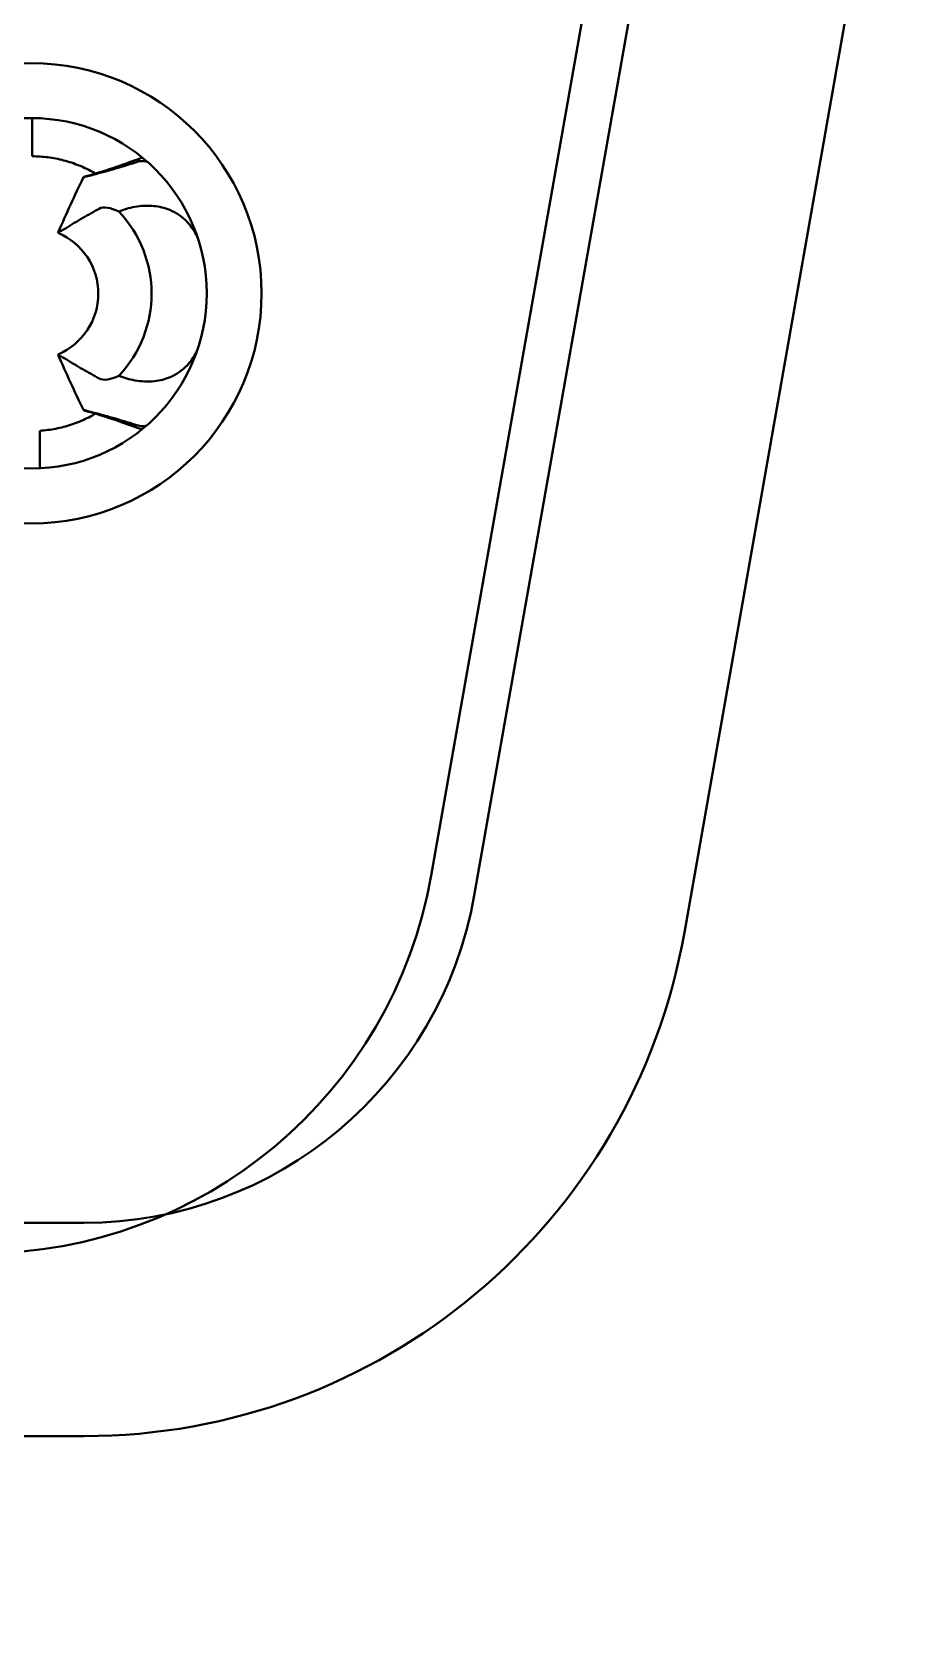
# Model space of a CAD drawing. Header units: millimetres. Extents: x 0 to 1682, y 0 to 1188.
# Drawn here: x 1354.47 to 1357.31, y 386.67 to 391.96 of the extents above; entities that cross this region are included whole.
import ezdxf

# ---------------------------------------------------------------- set-up
doc = ezdxf.new("R2010")
doc.units = ezdxf.units.MM
doc.header["$LTSCALE"] = 2
doc.layers.add('가시적인 것(ISO)', color=3, linetype='Continuous', lineweight=40)

msp = doc.modelspace()

# ---------------------------------------------------------------- linework, layer by layer
at = {"layer": '가시적인 것(ISO)'}
for p, q in [((1356.5411, 392.6234), (1355.924, 389.1234)), ((1355.7824, 389.1887), (1356.3731, 392.5387)), ((1356.6134, 389.0019), (1357.2305, 392.5019)), ((1354.4732, 391.6742), (1354.4732, 391.5488)), ((1354.6437, 388.0492), (1343.548, 388.0492)), ((1343.548, 387.3492), (1354.6437, 387.3492))]:
    msp.add_line(p, q, dxfattribs=at)
for radius in [0.755, 0.575]:
    msp.add_circle((1354.4709, 391.0992), radius, dxfattribs=at)
for centre, radius, start, end in [((1354.4732, 391.0982), 0.3916, 316.4807, 43.5197), ((1354.4732, 391.0982), 0.2168, 293.2154, 66.7839), ((1354.3052, 389.4492), 1.5, 270, 350), ((1354.6437, 389.3492), 1.3, 270, 350), ((1354.6437, 389.3492), 2, 270, 350), ((1355.8774, 386.8492), 1.5, 270, 353.059)]:
    msp.add_arc(centre, radius, start, end, dxfattribs=at)
for centre, major_axis, ratio, start_param, end_param in [((1355.1168, 391.2635), (-0.4763, 0.2155), 0.09072, 6.171688, 6.225172), ((1355.1182, 391.151), (-0.4849, 0.3125), 0.282244, 6.024101, 6.037103), ((1355.1169, 390.9331), (-0.4764, -0.2156), 0.090678, 0.058025, 0.111435), ((1355.0933, 391.0267), (-0.46, -0.2936), 0.289369, 0.254194, 0.267536)]:
    msp.add_ellipse(centre, major_axis=major_axis, ratio=ratio, start_param=start_param, end_param=end_param, dxfattribs=at)
for points, knots in [([(1354.4732, 391.5488), (1354.4903, 391.5488), (1354.5076, 391.5478), (1354.5249, 391.5456), (1354.5421, 391.5434), (1354.5592, 391.5401), (1354.5763, 391.5356), (1354.5934, 391.5311), (1354.6104, 391.5255), (1354.6273, 391.5186), (1354.6442, 391.5118), (1354.6609, 391.5036), (1354.6772, 391.4942)], [0, 0, 0, 0, 0.25, 0.25, 0.25, 0.5, 0.5, 0.5, 0.75, 0.75, 0.75, 1, 1, 1, 1]), ([(1354.8343, 391.5447), (1354.8135, 391.5369), (1354.7921, 391.5291), (1354.7511, 391.5148), (1354.7307, 391.5079), (1354.6909, 391.4951), (1354.6693, 391.4886), (1354.6456, 391.4824)], [0.0660033, 0.0660033, 0.0660033, 0.0660033, 0.135923, 0.135923, 0.2001231, 0.2001231, 0.2605456, 0.2605456, 0.2605456, 0.2605456]), ([(1354.6721, 391.4881), (1354.685, 391.4914), (1354.6977, 391.4947), (1354.722, 391.5014), (1354.7343, 391.5049), (1354.7717, 391.5159), (1354.7969, 391.5238), (1354.8205, 391.5314)], [0.000001, 0.000001, 0.000001, 0.000001, 0.01087287, 0.01087287, 0.02267328, 0.02267328, 0.04807128, 0.04807128, 0.04807128, 0.04807128]), ([(1354.8205, 391.5314), (1354.8262, 391.5332), (1354.8334, 391.5337), (1354.8446, 391.5324), (1354.8473, 391.532), (1354.8501, 391.5314)], [-0.048121605, -0.048121605, -0.048121605, -0.048121605, -0.04200366, -0.04200366, -0.040148084, -0.040148084, -0.040148084, -0.040148084]), ([(1354.6694, 391.4874), (1354.6491, 391.4818), (1354.6396, 391.4785), (1354.6413, 391.4803), (1354.6418, 391.4807), (1354.6425, 391.4811)], [-0.02032758, -0.02032758, -0.02032758, -0.02032758, -0.00261133, -0.00261133, -0.000001, -0.000001, -0.000001, -0.000001]), ([(1354.5843, 391.3135), (1354.602, 391.3249), (1354.6197, 391.3351), (1354.6572, 391.3568), (1354.6752, 391.3671), (1354.6932, 391.377)], [0.000001, 0.000001, 0.000001, 0.000001, 0.02202225, 0.02202225, 0.04195247, 0.04195247, 0.04195247, 0.04195247]), ([(1354.7572, 391.3679), (1354.7439, 391.3745), (1354.7317, 391.3783), (1354.7094, 391.3817), (1354.6999, 391.3806), (1354.6932, 391.377)], [0.000001, 0.000001, 0.000001, 0.000001, 0.00737627, 0.00737627, 0.01570949, 0.01570949, 0.01570949, 0.01570949]), ([(1355.0174, 391.2778), (1355.0153, 391.2828), (1355.013, 391.2876), (1355.0025, 391.3079), (1354.9925, 391.3221), (1354.9727, 391.3428), (1354.9641, 391.3501), (1354.9453, 391.363), (1354.9352, 391.3684), (1354.9079, 391.3798), (1354.8903, 391.3839), (1354.8514, 391.3878), (1354.8301, 391.3865), (1354.7916, 391.3795), (1354.774, 391.3744), (1354.7572, 391.3679)], [0.00327184, 0.00327184, 0.00327184, 0.00327184, 0.00488809, 0.00488809, 0.01015041, 0.01015041, 0.01364946, 0.01364946, 0.01725329, 0.01725329, 0.02305912, 0.02305912, 0.03007931, 0.03007931, 0.03622793, 0.03622793, 0.03622793, 0.03622793]), ([(1354.5682, 391.3048), (1354.5641, 391.3031), (1354.5612, 391.3016), (1354.5595, 391.3004), (1354.5579, 391.2991), (1354.5575, 391.2982), (1354.5583, 391.2976)], [0, 0, 0, 0, 0.5, 0.5, 0.5, 1, 1, 1, 1]), ([(1354.5682, 391.3048), (1354.5707, 391.3059), (1354.5732, 391.3071), (1354.5786, 391.31), (1354.5813, 391.3117), (1354.5843, 391.3135)], [-0.007254423, -0.007254423, -0.007254423, -0.007254423, -0.003622775, -0.003622775, -0.000001, -0.000001, -0.000001, -0.000001]), ([(1354.5583, 390.8988), (1354.5575, 390.8982), (1354.5579, 390.8973), (1354.5595, 390.8961), (1354.5612, 390.8949), (1354.5641, 390.8933), (1354.5682, 390.8916)], [0, 0, 0, 0, 0.5, 0.5, 0.5, 1, 1, 1, 1]), ([(1354.7572, 390.8285), (1354.7743, 390.822), (1354.7921, 390.8168), (1354.8314, 390.8098), (1354.8532, 390.8086), (1354.8921, 390.8129), (1354.9093, 390.8171), (1354.9361, 390.8285), (1354.9462, 390.834), (1354.9649, 390.847), (1354.9736, 390.8545), (1354.9936, 390.8757), (1355.0037, 390.8904), (1355.0128, 390.9085), (1355.0138, 390.9106), (1355.0148, 390.9128)], [0.000001, 0.000001, 0.000001, 0.000001, 0.00626235, 0.00626235, 0.0134386, 0.0134386, 0.01913477, 0.01913477, 0.02272976, 0.02272976, 0.0262638, 0.0262638, 0.03166957, 0.03166957, 0.03238711, 0.03238711, 0.03238711, 0.03238711]), ([(1354.5842, 390.8829), (1354.5813, 390.8848), (1354.5785, 390.8864), (1354.5732, 390.8893), (1354.5707, 390.8906), (1354.5682, 390.8916)], [-0.007255314, -0.007255314, -0.007255314, -0.007255314, -0.003633065, -0.003633065, -0.000001, -0.000001, -0.000001, -0.000001]), ([(1354.6932, 390.8195), (1354.6753, 390.8293), (1354.6572, 390.8396), (1354.6196, 390.8614), (1354.602, 390.8716), (1354.5842, 390.8829)], [0.000001, 0.000001, 0.000001, 0.000001, 0.02266577, 0.02266577, 0.04797204, 0.04797204, 0.04797204, 0.04797204]), ([(1354.6932, 390.8195), (1354.6998, 390.8159), (1354.7093, 390.8147), (1354.7316, 390.8181), (1354.7439, 390.822), (1354.7572, 390.8285)], [0.000001, 0.000001, 0.000001, 0.000001, 0.00832329, 0.00832329, 0.01574211, 0.01574211, 0.01574211, 0.01574211]), ([(1354.6772, 390.7022), (1354.6609, 390.6928), (1354.6442, 390.6847), (1354.6273, 390.6778), (1354.6104, 390.6709), (1354.5934, 390.6653), (1354.5763, 390.6608), (1354.5593, 390.6564), (1354.5421, 390.6531), (1354.5249, 390.6509), (1354.516, 390.6498), (1354.507, 390.6489), (1354.4981, 390.6484)], [0, 0, 0, 0, 0.2844503, 0.2844503, 0.2844503, 0.5689005, 0.5689005, 0.5689005, 0.8533508, 0.8533508, 0.8533508, 0.9999997, 0.9999997, 0.9999997, 0.9999997]), ([(1354.6694, 390.709), (1354.649, 390.7147), (1354.6396, 390.718), (1354.6413, 390.7161), (1354.6418, 390.7158), (1354.6425, 390.7153)], [0.000001, 0.000001, 0.000001, 0.000001, 0.01769584, 0.01769584, 0.02027831, 0.02027831, 0.02027831, 0.02027831]), ([(1354.6456, 390.714), (1354.6693, 390.7078), (1354.6909, 390.7013), (1354.7307, 390.6885), (1354.7511, 390.6816), (1354.7916, 390.6675), (1354.8124, 390.6599), (1354.8328, 390.6523)], [0.000001, 0.000001, 0.000001, 0.000001, 0.0588726, 0.0588726, 0.1213808, 0.1213808, 0.1876601, 0.1876601, 0.1876601, 0.1876601]), ([(1354.8205, 390.6651), (1354.7969, 390.6727), (1354.7719, 390.6805), (1354.7345, 390.6915), (1354.7222, 390.695), (1354.6978, 390.7017), (1354.6851, 390.7051), (1354.6721, 390.7083)], [0.000001, 0.000001, 0.000001, 0.000001, 0.02510087, 0.02510087, 0.0368086, 0.0368086, 0.04760889, 0.04760889, 0.04760889, 0.04760889]), ([(1354.4982, 390.6483), (1354.4982, 390.6267), (1354.4982, 390.5858), (1354.4982, 390.5443), (1354.4982, 390.5248)], [0.0000084, 0.0000084, 0.0000084, 0.0000084, 0.3333333, 0.6241763, 0.6241763, 0.6241763, 0.6241763]), ([(1354.8473, 390.6645), (1354.8454, 390.6642), (1354.8436, 390.6639), (1354.8334, 390.6627), (1354.8262, 390.6632), (1354.8205, 390.6651)], [-0.007340497, -0.007340497, -0.007340497, -0.007340497, -0.00607167, -0.00607167, -0.000001, -0.000001, -0.000001, -0.000001])]:
    msp.add_open_spline(points, degree=3, knots=knots, dxfattribs=at)
for points in [[(1354.558, 391.2987), (1354.5848, 391.3599), (1354.6124, 391.4203), (1354.641, 391.4799)], [(1354.6772, 391.4942), (1354.6784, 391.4935), (1354.6795, 391.4929), (1354.6807, 391.4922)], [(1354.5583, 391.2976), (1354.5584, 391.2976), (1354.5585, 391.2975), (1354.5586, 391.2974)], [(1354.641, 390.7165), (1354.6124, 390.7761), (1354.5848, 390.8365), (1354.558, 390.8977)], [(1354.5583, 390.8988), (1354.5584, 390.8989), (1354.5585, 390.8989), (1354.5586, 390.899)], [(1354.6807, 390.7043), (1354.6795, 390.7036), (1354.6784, 390.7029), (1354.6772, 390.7022)]]:
    msp.add_open_spline(points, degree=3, dxfattribs=at)

doc.saveas('drawing.dxf')
